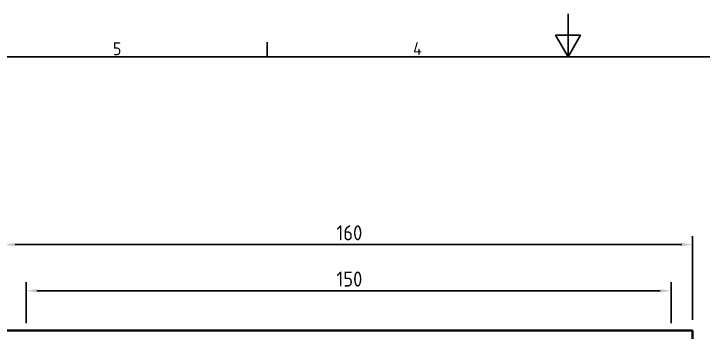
# Model space of a CAD drawing. Header units: millimetres. Extents: x 0 to 420, y 0 to 297.
# Drawn here: x 81.1 to 241.4, y 222.9 to 297 of the extents above; entities that cross this region are included whole.
import ezdxf

# ---------------------------------------------------------------- set-up
doc = ezdxf.new("R2010")
doc.units = ezdxf.units.MM
doc.layers.get('0').update_dxf_attribs({"color": 3, "lineweight": 25})
for name, color, linetype, lineweight in [('가시적인 것(ISO)', 3, 'Continuous', 40), ('경계(ISO)', 7, 'Continuous', 25), ('치수(ISO)', 2, 'Continuous', 25)]:
    doc.layers.add(name, color=color, linetype=linetype, lineweight=lineweight)
doc.styles.add('문자 텍스트_M2B', font='isocp.shx')
doc.styles.add('치수 텍스트_PSTEK_POSCO', font='isocp.shx')
doc.dimstyles.new('치수_PSTEK_POSCO', dxfattribs={"dimtxt": 3.5, "dimasz": 2.5, "dimexe": 2, "dimexo": 2.5, "dimgap": 1, "dimtad": 1, "dimrnd": 1e-08, "dimdsep": 46, "dimtxsty": '치수 텍스트_PSTEK_POSCO', "dimcen": 0.09, "dimdle": 10, "dimclrd": 7, "dimclre": 7, "dimclrt": 2, "dimadec": 1, "dimazin": 2, "dimtfac": 1, "dimtmove": 0, "dimatfit": 3, "dimfxl": 0, "dimtolj": 1, "dimlwd": -1, "dimlwe": -1, "dimarcsym": 0})

# ---------------------------------------------------------------- blocks, each defined once
blk = doc.blocks.new('경계 Default Border')
at = {"layer": '경계(ISO)'}
blk.add_line((140, 287), (140, 290.4), dxfattribs=at)
at = {"layer": '경계(ISO)', "flags": 128}
for points in [[(210, 297), (210, 287), (207.11, 292), (212.89, 292), (210, 287)], [(10, 10), (10, 287), (410, 287), (410, 10), (10, 10)]]:
    blk.add_lwpolyline(points, dxfattribs=at)
at = {"layer": '경계(ISO)', "color": 2, "char_height": 3, "attachment_point": 7, "style": '문자 텍스트_M2B'}
for s, insert in [('5', (104.14, 287.37)), ('4', (173.97, 287.4))]:
    blk.add_mtext(s, dxfattribs=dict(at, insert=insert))
blk = doc.blocks.new('*D24')
at = {"layer": 'Defpoints', "color": 0, "transparency": 16777216}
for p in [(233.94, 232.54), (83.94, 222.54), (233.94, 222.54)]:
    blk.add_point(p, dxfattribs=at)
at = {"layer": '치수(ISO)', "color": 7, "transparency": 16777216}
for p, q in [((83.94, 225.04), (83.94, 234.54)), ((233.94, 225.04), (233.94, 234.54)), ((86.44, 232.54), (231.44, 232.54))]:
    blk.add_line(p, q, dxfattribs=at)
for points in [[(86.44, 232.96), (86.44, 232.13), (83.94, 232.54)], [(231.44, 232.96), (231.44, 232.13), (233.94, 232.54)]]:
    blk.add_solid(points, dxfattribs=at)
at = {"layer": '치수(ISO)', "color": 2, "transparency": 16777216, "insert": (156.14, 235.29), "char_height": 3.5, "attachment_point": 4, "style": '치수 텍스트_PSTEK_POSCO'}
blk.add_mtext('\\A1;150', dxfattribs=at)
blk = doc.blocks.new('*D25')
at = {"layer": 'Defpoints', "color": 0, "transparency": 16777216}
for p in [(238.94, 243.29), (78.94, 223.29), (238.94, 223.29)]:
    blk.add_point(p, dxfattribs=at)
at = {"layer": '치수(ISO)', "color": 7, "transparency": 16777216}
for p, q in [((78.94, 225.79), (78.94, 245.29)), ((238.94, 225.79), (238.94, 245.29)), ((81.44, 243.29), (236.44, 243.29))]:
    blk.add_line(p, q, dxfattribs=at)
for points in [[(81.44, 243.71), (81.44, 242.88), (78.94, 243.29)], [(236.44, 243.71), (236.44, 242.88), (238.94, 243.29)]]:
    blk.add_solid(points, dxfattribs=at)
at = {"layer": '치수(ISO)', "color": 2, "transparency": 16777216, "insert": (156.14, 246.04), "char_height": 3.5, "attachment_point": 4, "style": '치수 텍스트_PSTEK_POSCO'}
blk.add_mtext('\\A1;160', dxfattribs=at)

msp = doc.modelspace()

# ---------------------------------------------------------------- linework, layer by layer
at = {"layer": '가시적인 것(ISO)'}
for p, q in [((78.941, 223.293), (238.941, 223.293)), ((238.941, 223.293), (238.941, 103.293))]:
    msp.add_line(p, q, dxfattribs=at)

# ---------------------------------------------------------------- block references
msp.add_blockref('경계 Default Border', (0, 0))

# ---------------------------------------------------------------- dimensions: what is measured, and where the dimension line sits
at = {"layer": '치수(ISO)', "color": 7}
for base, p1, p2, picture, middle in [((238.941, 243.293), (78.941, 223.293), (238.941, 223.293), '*D25', (158.941, 243.293)), ((233.941, 232.543), (83.941, 222.543), (233.941, 222.543), '*D24', (158.941, 232.543))]:
    dim = msp.add_linear_dim(base=base, p1=p1, p2=p2, angle=180, dimstyle='치수_PSTEK_POSCO', override={"dimdec": 2, "dimtp": 0, "dimtm": 0, "dimtdec": 2, "dimtofl": 0, "dimatfit": 1}, dxfattribs=at)
    dim.commit()
    dim.dimension.update_dxf_attribs({"geometry": picture, "text_midpoint": middle, "dimtype": 160})

doc.saveas('drawing.dxf')
